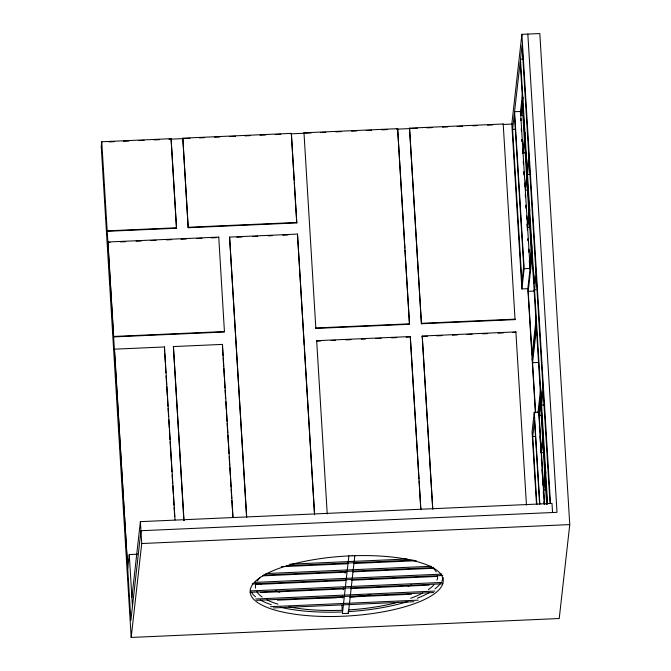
<?xml version="1.0" encoding="UTF-8"?>
<svg xmlns="http://www.w3.org/2000/svg" width="671" height="671" viewBox="0 0 671 671"><rect width="100%" height="100%" fill="white"/><g stroke="black" fill="none" stroke-linecap="round" stroke-linejoin="round"><path stroke-width="1.01" d="M176.523 227.779L107.192 230.849L107.142 231.31L176.473 228.249L176.523 227.779L171.088 138.687L101.757 141.757L101.237 146.404L131.189 637.45L559.228 618.519L569.763 524.596L539.811 33.55L521.887 34.338L511.822 124.076L521.879 288.941L527.825 288.681L531.994 251.508M107.956 241.996L113.667 336.909L224.458 332.011L218.746 237.098L107.956 241.996L107.905 242.457L109.994 242.365M114.389 350.103L114.489 349.172L164.487 346.957L175.039 519.95M171.088 138.687L176.473 228.249M114.489 349.172L127.23 560.612L129.31 560.52M127.716 568.522L129.277 554.565L137.63 554.196M182.822 138.167L188.199 227.729L296.733 222.923L296.783 222.462L291.348 133.37L182.822 138.167L188.199 227.729M131.893 597.433L140.39 521.644L551.998 503.435L552.552 512.518M131.189 637.45L141.732 543.527L140.39 521.644M164.487 346.957L164.571 351.017M233.022 517.391L222.47 344.399L173.412 346.563L183.854 520.486M218.696 237.559L218.746 237.098M314.59 514.372L297.488 234.078L229.591 237.081L246.576 516.796M291.348 133.37L294.141 180.449M303.929 133.277L303.98 132.808L397.643 128.664L409.495 324.286L315.84 328.429L303.98 132.808M297.488 234.078L304.198 345.406M315.84 328.429L315.89 327.968L409.553 323.825M420.893 509.767L410.325 336.548L316.662 340.692L316.611 341.162L320.772 340.977M342.353 597.987L342.587 595.923M343.284 589.725L343.51 587.662M345.129 573.202L345.364 571.138M354.842 555.496L348.358 613.319L342.411 613.579L348.895 555.756M397.643 128.664L404.848 248.102M515.051 319.622L503.2 124.001L409.536 128.144L421.388 323.766L515.051 319.622L515.102 319.153L421.447 323.296L421.388 323.766M410.325 336.548L410.275 337.018L406.114 337.203M432.669 508.66L422.218 336.028L515.882 331.885L526.45 505.095M503.2 124.001L503.149 124.462L512.543 124.051M512.594 129.386L514.38 113.508L523.682 266.085L521.904 281.963L512.594 129.386L515.571 129.251M521.879 288.941L524.152 268.694L514.573 111.721L520.184 61.757L547.175 504.206M520.47 59.174L522.055 45.024L528.807 155.647L527.221 169.797L520.47 59.174L523.447 59.04M520.327 113.248L522.407 94.686M520.805 114.909L522.759 97.446M522.181 104.156L520.906 115.58L522.717 115.496M522.952 97.278L522.256 103.502L524.336 139.484L523.053 150.9M524.412 138.83L525.108 132.606M524.462 141.472L523.179 152.887L525.896 152.77M525.116 135.626L524.529 140.818L526.618 176.8L525.334 188.215M526.685 176.146L527.037 173.034M526.735 178.788L525.452 190.203L528.178 190.086M527.272 173.982L526.81 178.134L528.891 214.116L527.607 225.531M527.507 174.494L529.092 160.335L535.76 269.549L534.166 283.707L527.507 174.494L530.778 174.351M528.966 213.462L529.662 207.23M515.882 331.885L515.831 332.346L512.703 332.489M529.008 216.104L527.733 227.519L529.545 227.444M529.78 209.218L529.083 215.45L531.164 251.432L529.889 262.847M531.239 250.778L531.826 245.586M529.914 264.173L531.751 247.733M536.288 317.425L532.095 354.875L528.211 291.315L532.413 253.856M534.435 288.966L534.2 291.046L528.211 291.315M534.544 289.813L536.129 275.655L542.789 384.869L541.203 399.019L534.544 289.813L536.028 289.746M532.187 360.092L536.473 321.895M535.617 412.749L532.573 362.726L536.423 328.396M544.332 504.215L538.721 412.128L534.259 412.321L532.086 431.705L536.532 504.626M536.867 504.433L532.724 436.561L534.519 420.583L539.618 504.114M537.966 412.766L540.532 389.876M538.628 412.925L540.709 394.338M541.17 396.217L539.098 414.712L544.634 504.558M540.474 403.959L539.19 415.383L541.916 415.257M541.128 398.121L540.549 403.305L542.629 439.287L541.346 450.711M547.595 503.82L541.572 405.125L543.166 390.975L550.01 503.175M542.705 438.633L543.166 434.481M542.747 441.275L541.472 452.699L544.189 452.573M543.174 437.509L542.822 440.621L544.902 476.603L543.619 488.018M544.978 475.949L545.439 471.797M545.028 478.591L543.745 490.015L545.557 489.931M545.8 471.713L545.095 477.937L546.613 504.567M514.573 111.721L520.52 111.453L530.098 268.425L524.152 268.694M108.945 141.9L114.246 141.665M123.439 141.262L128.882 141.019M138.956 140.575L144.131 140.34M153.978 139.904L159.656 139.66M168.966 139.241L190.069 138.31M199.463 137.899L204.68 137.664M214.611 137.228L219.836 136.993M229.725 136.557L235.513 136.305M244.923 135.886L250.149 135.651M259.987 135.215L265.833 134.963M275.244 134.544L280.855 134.292M290.92 133.848L311.218 132.95M320.579 132.539L325.787 132.313M335.869 131.86L341.396 131.617M351.554 131.172L357.006 130.929M366.19 130.518L371.575 130.283M381.874 129.83L387.184 129.595M396.502 129.184L410.098 128.58M411.566 128.513L417.412 128.253M426.823 127.842L432.384 127.591M442.499 127.146L447.733 126.911M457.136 126.5L462.562 126.257M472.82 125.804L477.131 125.611M487.456 125.158L492.74 124.923M188.257 227.259L296.783 222.462M120.444 241.904L125.67 241.677M136.121 241.216L141.346 240.981M150.757 240.562L155.982 240.335M166.433 239.874L171.659 239.639M181.069 239.228L186.295 238.993M196.746 238.532L201.971 238.297M211.382 237.886L216.607 237.651M236.855 237.224L242.072 236.989M252.522 236.528L257.748 236.293M268.19 235.831L272.367 235.647M282.81 235.185L288.035 234.959M113.718 336.448L224.508 331.541M331.18 340.516L335.349 340.331M345.75 339.87L350.958 339.643M361.359 339.182L365.527 338.998M375.928 338.536L381.136 338.301M391.545 337.84L396.746 337.614M422.168 336.49L427.368 336.263M436.737 335.844L441.937 335.617M452.346 335.156L457.547 334.921M466.915 334.51L472.124 334.284M482.524 333.822L487.733 333.588M498.134 333.126L503.342 332.9M532.573 362.726L538.553 362.466M541.572 405.125L544.844 404.982M532.724 436.561L535.399 436.444M141.732 543.527L569.763 524.596M127.331 559.681L129.419 559.589M289.847 564.185L407.146 559.002M286.551 565.72L413.277 560.117M281.199 566.685L347.184 563.774M353.466 563.489L416.305 560.713M265.867 573.571L431.344 566.257M263.611 575.064L433.281 567.557M262.453 575.844L346.244 572.137M352.527 571.86L434.221 568.245M254.452 582.411L441.929 574.116M252.204 583.896L442.818 575.466M255.232 584.491L345.305 580.507M351.587 580.23L437.467 576.431M250.375 590.916L442.038 582.436M250.216 592.308L442.927 583.787M260.574 592.585L344.366 588.878M350.648 588.601L429.197 585.129M255.718 599.01L434.816 591.084M256.607 600.352L433.609 592.527M277.442 600.168L343.426 597.249M349.708 596.972L411.508 594.238M270.488 606.685L418.167 600.151M273.474 607.934L413.822 601.728M527.834 34.078L557.014 512.325L140.944 530.727L130.879 620.465L101.757 141.757M521.887 34.338L550.514 503.502M520.813 118.599L520.939 120.696M521.384 128.018L521.577 131.155M522.088 139.526L522.214 141.623M522.793 151.042L522.919 153.131M523.43 161.501L523.556 163.598M524.068 171.969L524.261 175.106M524.772 183.485L524.957 186.622M525.41 193.944L525.594 197.089M526.106 205.46L526.299 208.597M526.743 215.919L526.936 219.065M527.255 224.299L527.574 229.524M528.152 238.943L528.278 241.04M528.79 249.411L528.916 251.499M529.494 260.918L529.62 263.015M529.746 265.104L530.006 269.297M520.646 118.473L520.771 120.562M521.283 128.924L521.409 131.013M521.921 139.375L522.046 141.464M522.617 150.866L522.743 152.963M523.254 161.317L523.447 164.454M523.892 171.768L524.085 174.905M524.596 183.267L524.789 186.404M525.292 194.758L525.427 196.855M525.93 205.209L526.123 208.346M526.634 216.708L526.76 218.796M527.079 224.022L527.465 230.296M527.976 238.65L528.102 240.746M528.614 249.1L528.798 252.237M529.31 260.6L529.503 263.737M539.358 426.647L539.618 430.824M539.937 436.049L540.314 442.315M540.633 447.532L540.952 452.757M541.338 459.023L541.589 463.191M541.975 469.457L542.294 474.682M542.613 479.899L542.931 485.125M543.309 491.39L543.627 496.607M543.946 501.833L544.072 503.921M527.825 288.681L535.341 411.843M534.259 412.321L539.853 503.996M409.536 128.144L421.447 323.296M422.218 336.028L432.787 509.239M404.974 250.191L409.495 324.286M410.342 338.058L418.93 478.926M419.056 481.015L420.776 509.188M348.232 611.231L348.358 613.319M341.9 605.234L342.411 613.579M316.662 340.692L327.23 513.911M294.267 182.52L296.733 222.923M304.332 347.494L314.54 514.833M229.591 237.081L246.693 517.375M222.428 346.37L222.998 355.747M223.124 357.836L223.636 366.173M223.762 368.253L224.332 377.63M224.466 379.719L224.97 388.056M225.095 390.136L225.607 398.473M225.8 401.602L226.303 409.939M226.437 412.019L227.008 421.405M227.133 423.485L227.704 432.862M227.83 434.951L228.341 443.288M228.467 445.368L228.979 453.705M229.163 456.834L229.675 465.171M229.801 467.251L230.312 475.588M230.505 478.717L231.009 487.054M231.134 489.142L231.713 498.519M231.839 500.6L232.342 508.937M232.476 511.025L232.854 517.274M173.412 346.563L184.022 520.604M164.705 353.105L165.276 362.483M165.401 364.563L165.913 372.9M166.098 376.028L166.609 384.366M166.735 386.446L167.305 395.831M167.44 397.911L167.943 406.249M168.069 408.337L168.58 416.674M168.773 419.794L169.277 428.132M169.411 430.22L169.981 439.597M170.107 441.677L171.315 461.48M171.441 463.569L171.952 471.906M172.137 475.026L172.648 483.363M172.774 485.452L173.286 493.789M173.479 496.917L173.982 505.246M174.108 507.335L174.686 516.712M129.277 554.565L132.447 606.517M411.684 584.894A91.239 28.266 -3.5 0 1 408.077 586.202M370.828 594.833A91.239 28.266 -3.5 0 1 350.17 597.039M336.834 597.668A91.239 28.266 -3.5 0 1 319.086 597.542M279.757 592.158A91.239 28.266 -3.5 0 1 275.538 590.916M261.271 584.256A91.239 28.266 -3.5 0 1 259.92 583.225M442.994 577.463A96.708 29.96 -3.5 0 1 441.812 581.279M440.184 583.829A96.708 29.96 -3.5 0 1 434.976 588.87M429.432 592.527A96.708 29.96 -3.5 0 1 417.337 598.213M407.775 601.543A96.708 29.96 -3.5 0 1 349.188 611.575M341.103 611.986A96.708 29.96 -3.5 0 1 280.411 607.247M271.26 604.68A96.708 29.96 -3.5 0 1 260.323 600.008M255.55 596.804A96.708 29.96 -3.5 0 1 251.424 592.174M437.492 575.332A91.239 28.266 -3.5 0 1 436.955 580.096M433.885 584.911A91.239 28.266 -3.5 0 1 428.375 589.633M422.722 593.038A91.239 28.266 -3.5 0 1 410.686 598.28M398.222 602.189A91.239 28.266 -3.5 0 1 349.037 609.889M341.413 610.274A91.239 28.266 -3.5 0 1 288.924 606.844M277.962 604.152A91.239 28.266 -3.5 0 1 266.991 599.924M262.051 596.989A91.239 28.266 -3.5 0 1 256.8 591.587M255.525 588.123A91.239 28.266 -3.5 0 1 256.062 583.359M257.287 580.952A91.239 28.266 -3.5 0 1 260.289 577.354M432.325 567.507A91.239 28.266 -3.5 0 1 436.217 571.868M352.09 555.789L348.048 555.965A96.708 29.96 -3.5 0 0 250.199 590.312A96.708 29.96 -3.5 0 0 341.279 616.305L345.322 616.129A96.708 29.96 -3.5 0 0 443.179 581.782A96.708 29.96 -3.5 0 0 352.09 555.789"/></g></svg>
